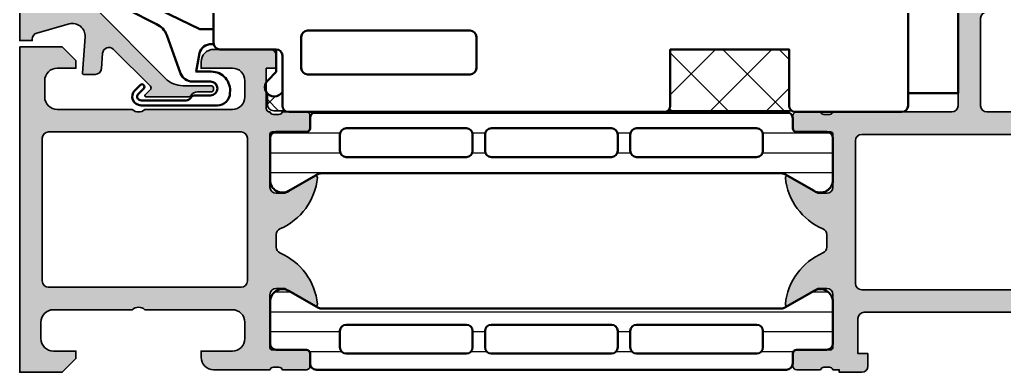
# Model space of a CAD drawing. Header units: millimetres. Extents: x -1189 to 0, y 0 to 841.
# Drawn here: x -469 to -390.3, y 382.5 to 410.7 of the extents above; entities that cross this region are included whole.
import ezdxf

# ---------------------------------------------------------------- set-up
doc = ezdxf.new("R2010")
doc.units = ezdxf.units.MM
doc.linetypes.add('ACAD_ISO10W100', pattern=[18, 12, -3, 0, -3])
for name, color, linetype, lineweight in [('S03_AL_Kontur', 255, 'Continuous', 35), ('S04_AL_Schraffur', 253, 'Continuous', 25), ('S07_Isolation_Kontur', 91, 'Continuous', 50), ('S08_Isolation_Schraffur', 103, 'Continuous', 25), ('S13_Zubehör_Kontur', 32, 'Continuous', 50), ('S18_Mittellinie', 10, 'ACAD_ISO10W100', 25), ('S27_Hilfslinie', 6, 'Continuous', 25), ('S35_Dämmung_Kontur', 3, 'Continuous', 35), ('S36_Dämmung_Schraffur', 120, 'Continuous', 25)]:
    doc.layers.add(name, color=color, linetype=linetype, lineweight=lineweight)

# ---------------------------------------------------------------- blocks, each defined once
blk = doc.blocks.new('265266_s1')
at = {"layer": 'S13_Zubehör_Kontur'}
for p, q in [((-49.50000000000006, 5.800000000001347), (-49.58660254037846, 5.500000000001364)), ((-22.75, 5.800000000005923), (-49.50000000000006, 5.800000000001347)), ((-49.41339745962159, 5.500000000001307), (-49.50000000000006, 5.800000000001347)), ((-22.74999999999994, 5.500000000005855), (-22.75, 5.800000000005923)), ((4, 5.800000000001347), (-22.75, 5.800000000005923)), ((3.913397459621535, 5.500000000001307), (4, 5.800000000001347)), ((4, 5.800000000001347), (4.086602540378465, 5.500000000001364)), ((-52.20098834950363, 4.999999999999915), (-54.5, 4.999999999999915)), ((-54.5, 4.999999999999915), (-54.5, -2.000000000000085)), ((-52.20098834950363, 4.999999999999915), (-50.99957028282455, 5.000000000008527)), ((-50.99957028282455, 5.000000000008527), (-50.5, 5.00000000000864)), ((-50.5, 5.000000000000028), (-50.5, -3)), ((4.5, 5.5), (-50, 5.500000000000028)), ((5, 2), (5, 5.000000000000028)), ((-16, 2.499999999997044), (-16, -2.955857780762017e-12)), ((-2.5, 2.999999999997044), (-15.5, 2.999999999997044)), ((-2, -2.955857780762017e-12), (-2, 2.499999999997044)), ((-41, 1.5), (-31.5, 1.5)), ((-41, -3), (-41, 1.5)), ((-31.5, 1.5), (-31.5, -3)), ((-0.5, -3), (-0.5, 1.010000000000019)), ((-0.009999999999990905, 1.5), (4.5, 1.5)), ((0, 1.500000000003126), (0, -0.2999999999968566)), ((-15.5, -0.5000000000029559), (-2.5, -0.5000000000029559)), ((0, -0.2999999999968566), (0.6803300858899206, -0.9803300858868056)), ((-52.20098834950363, -2.000000000000085), (-54.5, -2.000000000000085)), ((-52.20098834950363, -2.000000000000085), (-50.99957028282455, -1.999999999991473)), ((-50.99957028282455, -1.99999999999153), (-50.50000000000006, -1.99999999999136)), ((-0.3803300858899092, -2.040990257666607), (-0.5, -1.921320343556545)), ((-50, -3.5), (-41.5, -3.5)), ((-31, -3.5), (-1, -3.5))]:
    blk.add_line(p, q, dxfattribs=at)
for centre, radius, start, end in [((-50, 5.000000000000028), 0.4999999999999988, 90, 180), ((4.5, 5.000000000000028), 0.4999999999999957, 0, 90), ((-15.5, 2.499999999997044), 0.4999999999999971, 90, 180), ((-2.5, 2.499999999997044), 0.4999999999999982, 0, 90), ((4.5, 2), 0.4999999999999982, 270, 0), ((-0.009999999999990905, 1.009999999999991), 0.4900000000000138, 90, 180), ((-15.5, -2.955857780762017e-12), 0.4999999999999982, 180, 270), ((-2.5, -2.955857780762017e-12), 0.4999999999999938, 270, 0), ((0.1500000000000341, -1.510660171776692), 0.7499999999999993, 224.9999999999988, 44.99999999999885), ((-50, -3), 0.4999999999999993, 180, 270), ((-41.5, -3), 0.4999999999999993, 270, 0), ((-31, -3), 0.5000000000000004, 180, 270), ((-1, -3), 0.4999999999999982, 270, 0)]:
    blk.add_arc(centre, radius, start, end, dxfattribs=at)
blk = doc.blocks.new('184060_s')
at = {"layer": 'S04_AL_Schraffur'}
h = blk.add_hatch(color=256, dxfattribs=at)
h.dxf.hatch_style = 1
h.paths.add_polyline_path([(3.5, -2.000000000000002), (7, -2.000000000000002, -0.4142135623730951), (7.5, -2.500000000000002), (7.5, -4.900000000000006), (6.899999999999999, -4.900000000000007), (7.321891108675448, -5.630736835487442, 0.7673269879789589), (8.700000000000003, -5.261473670974876), (8.700000000000003, -2.000000000000005, -0.4142135623730951), (9.200000000000003, -1.500000000000005), (19.8, -1.500000000000004, -0.4142135623730953), (20.8, -2.500000000000003), (20.8, -23.5), (18.49155222858762, -23.50000000000001, 0.08748866352592333), (18.32054215692481, -23.53015368960705), (12.32898992833717, -25.71090035786426, 0.4071652212129072), (12.02616529512623, -26.34037333412874, 0.6286237500223678), (12.67101007166283, -26.96984631039296), (17.32898992833717, -25.27448029075196, -0.5205670505517436), (17.99999999999999, -25.7443266011449), (18, -26.50000000000001, 0.414213562373093), (18.5, -27.00000000000001), (19.50000000000001, -27.00000000000001, 0.4142135623730951), (20.00000000000001, -26.50000000000001), (20.00000000000001, -25.5, -0.414213562373095), (20.5, -25.00000000000001), (21.50000000000001, -25.00000000000001, 0.4142135623730951), (22.00000000000001, -24.50000000000001), (22.00000000000001, -3.33066907387547e-15), (0.4999999999999996, 0), (0.5, -0.9999999999999982), (0.621320343559641, -0.9999999999999982, -0.3359427940594452), (1.102613315050199, -1.364511714182405), (1.832090137890332, -3.955821107312429, -0.5205670505517468), (0.7949150974989934, -5.224012032307783), (-2.092541090258979, -5.008037653147753, 0.4362534643306893), (-2.200000000000003, -5.10775908848377), (-2.200000000000003, -6.040192156490628, 0.3925118718039246), (-1.737294548705117, -6.538799333170708), (-0.5087544777946649, -6.630691005921641, -0.6415104676625693), (-0.1924956359065053, -7.482851573194994), (-3.151065418948638, -10.44142135623712, -0.4203351235748818), (-3.436826505684113, -10.43844147572009), (-3.827830134750778, -10.03077926213988, 0.67574656276152), (-4.000000000000007, -10.1), (-4.000000000000007, -13.44999999999999, 0.2504916496335794), (-3.866666665654406, -13.69944382828742, -0.2504916496335794), (-3.600000000000009, -14.19833147918093), (-3.600000000000009, -15.24999999999999, 1), (-3.100000000000009, -15.24999999999999), (-3.100000000000009, -13.0572606931197, -0.1989123673796584), (-2.514213562373103, -11.64304713074661), (3.160660171779818, -5.968173396593698, 0.2713303702976984), (3.543878914471668, -4.50104836736109), (3.01870702850944, -2.635488285817597, -0.497070090795377)])
at = {"layer": 'S03_AL_Kontur'}
blk.add_lwpolyline([(9.200000000000003, -1.500000000000005, 0.414213562373095), (8.700000000000003, -2.000000000000005), (8.700000000000003, -5.261473670974873, -0.7673269879789606), (7.321891108675448, -5.63073683548744), (6.899999999999999, -4.900000000000006), (7.5, -4.900000000000006), (7.5, -2.500000000000002, 0.414213562373095), (7, -2.000000000000002), (3.5, -2.000000000000002, 0.4970700907953752), (3.018707028509439, -2.635488285817594), (3.543878914471669, -4.501048367361093, -0.2713303702976979), (3.160660171779817, -5.968173396593698), (-2.514213562373108, -11.64304713074661, 0.1989123673796572), (-3.100000000000009, -13.05726069311969), (-3.100000000000009, -15.24999999999999, -0.9999999999999999), (-3.600000000000009, -15.24999999999999), (-3.600000000000009, -14.19833147918093, 0.2504916496335782), (-3.8666666656544, -13.69944382828742, -0.2504916496335808), (-4.000000000000007, -13.45), (-4.000000000000007, -10.09999999999999, -0.6757465627615233), (-3.827830134750776, -10.03077926213988), (-3.436826505684117, -10.43844147572008, 0.4203351235748857), (-3.15106541894864, -10.44142135623712), (-0.1924956359065035, -7.482851573194992, 0.641510467662569), (-0.5087544777946675, -6.630691005921641), (-1.737294548705115, -6.538799333170708, -0.3925118718039265), (-2.200000000000003, -6.040192156490626), (-2.200000000000003, -5.107759088483768, -0.4362534643306898), (-2.092541090258976, -5.008037653147753), (0.7949150974989934, -5.224012032307783, 0.5205670505517458), (1.832090137890333, -3.955821107312431), (1.102613315050199, -1.364511714182406, 0.3359427940594434), (0.6213203435596455, -0.9999999999999982), (0.5, -0.9999999999999982), (0.5, 0), (22.00000000000001, -3.552713678800501e-15), (22.00000000000001, -24.50000000000001, -0.414213562373095), (21.50000000000001, -25.00000000000001), (20.5, -25.00000000000001, 0.414213562373095), (20.00000000000001, -25.50000000000001), (20.00000000000001, -26.50000000000001, -0.414213562373095), (19.50000000000001, -27.00000000000001), (18.49999999999999, -27.00000000000001, -0.414213562373095), (18, -26.50000000000001), (17.99999999999999, -25.74432660114491, 0.5205670505517458), (17.32898992833717, -25.27448029075196), (12.67101007166283, -26.96984631039296, -0.5205670505517468), (12.00000000000001, -26.50000000000001), (12, -26.18074666825722, -0.3152987888789817), (12.32898992833716, -25.71090035786427), (18.32054215692481, -23.53015368960705, -0.08748866352592423), (18.49155222858762, -23.50000000000001), (20.8, -23.50000000000001), (20.8, -2.500000000000002, 0.4142135623730951), (19.8, -1.500000000000004)], format="xyb", close=True, dxfattribs=at)
blk = doc.blocks.new('*U68')
at = {"layer": 'S13_Zubehör_Kontur'}
blk.add_lwpolyline([(-2.571075439453125, 1.183913707733155), (-2.571075439453125, 4.769302368164062, -0.6902169872725703), (-2.074325561523438, 5.030044555664062), (-1.630401611328125, 4.586074829101562, 0.9998158445119428), (-1.347564697265625, 4.868911743164063), (-1.775584834161962, 5.297841319351683, 0.6685624710560516), (-2.971084594726564, 4.803392143722458), (-2.971084594726562, -1.303268432617187, 0.4141686258979999), (-1.971084594726563, -2.303268671035766, 0.4499140463727664), (-0.2710754871368409, -0.8114857673645037), (-0.2710754871368409, 0.3967070579528811), (1.187743663787842, 0.1394777297973632, -0.3394538220129616), (1.928924560546875, -0.826447963714599), (1.928924560546875, -1.0050774990895, -0.03567362696000254), (1.999999999998863, -0.9999999999990905), (3.128921508789062, -0.999999999999775), (3.128921508789062, 0.09675550460815589), (7.803542137145995, 9.735348701477044), (8.881485939025879, 9.773014068603514), (8.988870620727539, 11.82204818725587, 0.4942764695981427), (8.331171989440916, 12.2771987915039), (5.999925613403321, 11.56449699401855, 1.103660105810176), (6.207648277282713, 10.79141998291016), (6.927429803476321, 11.01113335270548, -0.6620379591667331), (7.163942905059012, 10.72889478457065), (3.509921550750731, 3.57275581359863, -0.2084187098904126), (2.639921665191649, 2.745755195617677), (-0.4128303288142404, 1.636121752127141, 0.3155744988159564), (-1.071075439453125, 0.6967310905456552), (-1.071075439453125, -0.7532811164855949, -0.9999999999999999), (-2.17108154296875, -0.7532811164855949), (-2.17108154296875, 0.3967432975769045, 0.2988987452122018), (-2.410064697265619, 0.8605494499206207, -0.1870180861293684)], format="xyb", close=True, dxfattribs=at)
blk = doc.blocks.new('*U69')
at = {"layer": 'S36_Dämmung_Schraffur'}
h = blk.add_hatch(dxfattribs=at)
h.set_pattern_fill('NET', color=256, angle=45)
h.set_pattern_definition([(45, (0, 0), (-2.245064030267288, 2.245064030267288), []), (135, (0, 0), (-2.245064030267288, -2.245064030267288), [])])
edge = h.paths.add_edge_path()
edge.add_line((14.99982605761471, -57.29999999999924), (14.99982605761471, -56.8999999999996))
edge.add_arc((14.49982605761471, -56.89999999999961), 0.5, 8.142219984546603e-13, 90.0000000000004)
edge.add_line((14.49982605761471, -56.39999999999961), (14.10730727580386, -56.39999999999961))
edge.add_arc((14.10730727580386, -55.89999999999961), 0.5, 180, 270.0000000000002, ccw=False)
edge.add_line((13.60730727580386, -55.89999999999961), (13.60730727580386, -55.663819576328))
edge.add_arc((13.10730727580386, -55.663819576328), 0.5000000000000036, 8.142219984546545e-13, 52.85736715560767)
edge.add_arc((13.71110856555258, -54.86668470536981), 0.4999999999998731, 180.0000000000277, 232.8573671556348, ccw=False)
edge.add_line((13.21110856555271, -54.86668470537005), (13.21110856555271, -51.66713599458578))
edge.add_arc((12.71110856555253, -51.66713599458578), 0.5000000000001776, 0, 53.000000000004)
edge.add_line((13.01201607712863, -51.26781823956197), (9.414980484615322, -48.55725750045985))
edge.add_line((9.414980484615322, -48.55725750045985), (5.799999999999727, -48.55725750045985))
edge.add_line((5.799999999999727, -48.55725750045985), (5.799999999999727, -49.5))
edge.add_line((5.799999999999727, -49.5), (5.499999999998408, -49.58660254037932))
edge.add_line((5.499999999998408, -49.58660254037932), (5.499999999998181, -50.00000000000091))
edge.add_arc((5.000000000007503, -50.00000000000023), 0.4999999999906777, 269.99999999992184, 359.99999999992184, ccw=False)
edge.add_line((5.000000000006821, -50.49999999999091), (4.999999999998181, -53.87006711643058))
edge.add_line((4.999999999998181, -53.87006711643058), (6.200907511576295, -54.7750158355792))
edge.add_arc((5.900000000000181, -55.17433359060303), 0.5000000000001953, 0, 53.00000000000392, ccw=False)
edge.add_line((6.400000000000375, -55.17433359060303), (6.400000000000375, -56.63772233983089))
edge.add_arc((6.900000000000777, -56.63772233983089), 0.5000000000004015, 180.0000000000008, 295.3769335251076)
edge.add_arc((8.400000000001748, -59.80000000000184), 3.000000000002337, 45.58469140279283, 115.3769335251555, ccw=False)
edge.add_arc((10.84948974278343, -57.30000000000462), 0.499999999994623, 225.584691402792, 269.9999999999998)
edge.add_line((10.84948974278343, -57.79999999999924), (14.49982605761471, -57.79999999999924))
edge.add_arc((14.49982605761471, -57.29999999999924), 0.5, 270.0000000000002, 360)
edge = h.paths.add_edge_path()
edge.add_line((-0.9999999999997158, 0.6992960849659803), (-0.9999999999997158, 0.6999999999998465))
edge.add_line((-0.9999999999997158, 0.6999999999998465), (-1.000758220418967, 0.6999999999998469))
edge.add_arc((-1.510660171778429, 0.1500000000001823), 0.7499999999998789, 47.08753440494661, 47.166571933905004, ccw=False)
edge = h.paths.add_edge_path()
edge.add_arc((-2.899999999999807, 0.1999999999998465), 0.5, 90, 180)
edge.add_line((-3.399999999999807, 0.1999999999998466), (-3.399999999999808, -0.6999999999973948))
edge.add_arc((-3.000000000001705, -1.000000000000113), 0.5000000000001134, 89.99999999998698, 143.1301023537763, ccw=False)
edge.add_line((-3.000000000001592, -0.5), (-1.921320343558136, -0.5))
edge.add_line((-1.921320343558136, -0.5), (-2.040990257668909, -0.3803300858889997))
edge.add_arc((-1.51066017177834, 0.1500000000000909), 0.749999999999886, 132.8334280660853, 224.9999999999201, ccw=False)
edge.add_line((-2.020562123137714, 0.6999999999998465), (-2.899999999999807, 0.6999999999998465))
edge = h.paths.add_edge_path()
edge.add_arc((7.300000000000881, -1.680841155012758), 0.6999999999994039, 280.0000000000293, 360.000000000052)
edge.add_line((8.000000000000284, -1.680841155012122), (8.000000000000284, -1.48084115501199))
edge.add_arc((7.300000000000928, -1.48084115501199), 0.6999999999993562, 0, 80.00000000002186)
edge.add_line((7.421553724367405, -0.7914757279040315), (5.799999999999727, -0.5055520556297098))
edge.add_line((5.799999999999727, -0.5055520556297098), (5.799999999999727, -2.656130254394881))
edge.add_line((5.799999999999727, -2.656130254394881), (7.421553724367981, -2.370206582120654))
edge = h.paths.add_edge_path()
edge.add_arc((-3.000000000002696, -31.00000000000024), 0.4999999999988489, 216.8698976462199, 270.00000000007446, ccw=False)
edge.add_line((-3.399999999999807, -31.30000000000217), (-3.399999999999867, -41.19999999999732))
edge.add_arc((-3.000000000001931, -41.49999999999989), 0.4999999999998863, 90.00000000001319, 143.1301023537792, ccw=False)
edge.add_line((-3.000000000002046, -41), (1.499999999998408, -41))
edge.add_line((1.499999999998408, -41), (1.499999999998181, -31.49999999999909))
edge.add_line((1.499999999998181, -31.49999999999909), (-3.000000000002046, -31.49999999999909))
at = {"layer": 'S35_Dämmung_Kontur'}
for points in [[(-2.899999999999807, 0.6999999999998465, 0.414213562373095), (-3.399999999999807, 0.1999999999998466), (-3.399999999999808, -0.6999999999973947, -0.2360679774981007), (-3.000000000001592, -0.5), (-1.921320343558136, -0.5), (-2.040990257668909, -0.3803300858889997, -0.4253328435381709), (-2.020562123137714, 0.6999999999998465)], [(-0.9999999999997158, 0.6992960849659803), (-0.9999999999997158, 0.6999999999998465), (-1.000758220418967, 0.6999999999998465, -0.0003448662919133114)], [(7.421553724367982, -2.370206582120654, 0.363970234266314), (8.000000000000284, -1.680841155012122), (8.000000000000284, -1.48084115501199, 0.36397023426631), (7.421553724367405, -0.7914757279040315), (5.799999999999727, -0.5055520556297098), (5.799999999999727, -2.656130254394881)], [(-3.000000000002046, -31.49999999999909, -0.2360679774984019), (-3.399999999999807, -31.30000000000217), (-3.399999999999867, -41.19999999999732, -0.2360679774979924), (-3.000000000002046, -41), (1.499999999998408, -41), (1.499999999998181, -31.49999999999909)], [(14.99982605761471, -57.29999999999924), (14.99982605761471, -56.8999999999996, 0.414213562373095), (14.49982605761471, -56.39999999999961), (14.10730727580386, -56.39999999999961, -0.414213562373095), (13.60730727580386, -55.89999999999961), (13.60730727580386, -55.663819576328, 0.2348119797528706), (13.40920792067836, -55.26525214084892, -0.2348119797528706), (13.21110856555271, -54.86668470537005), (13.21110856555271, -51.66713599458578, 0.2354687434833453), (13.01201607712863, -51.26781823956197), (9.414980484615322, -48.55725750045985), (5.799999999999727, -48.55725750045985), (5.799999999999727, -49.5), (5.499999999998408, -49.58660254037932), (5.499999999998181, -50.00000000000091, -0.414213562373095), (5.000000000006821, -50.49999999999091), (4.999999999998181, -53.87006711643058), (6.200907511576295, -54.7750158355792, -0.2354687434833453), (6.400000000000375, -55.17433359060303), (6.400000000000375, -56.63772233983089, 0.5507604245859966), (7.114285714286313, -57.08947629128404, -0.3143024389859457), (10.49956263667522, -57.65714285714355, 0.1962615682814758), (10.84948974278343, -57.79999999999924), (14.49982605761471, -57.79999999999924, 0.414213562373095)]]:
    blk.add_lwpolyline(points, format="xyb", close=True, dxfattribs=at)
blk = doc.blocks.new('460500_s')
at = {"layer": 'S04_AL_Schraffur'}
h = blk.add_hatch(color=256, dxfattribs=at)
h.dxf.hatch_style = 1
h.paths.add_polyline_path([(19.01, 10), (14.8, 9.999999999999998, -0.4142135623730956), (14.3, 10.5), (14.3, 11.2), (15.68149545762236, 13.59282032302755, 0.6114836639242047), (15.5479693045101, 13.79929768684223, 0.2722661568599596), (11.45923187862705, 10.80224742936023, -0.299550807458408), (11, 10.5), (10, 10.5, -0.2995508074584084), (9.540768121372949, 10.80224742936023, 0.2722661568599596), (5.452030695489896, 13.79929768684223, 0.6114836639242104), (5.318504542377635, 13.59282032302755), (6.699999999999999, 11.2), (6.700000000000001, 10.5, -0.4142135623730958), (6.200000000000001, 10), (1.990000000000002, 10, -0.4142135623730978), (1.789999999999999, 10.2), (1.789999999999999, 12.89999999999996, 0.4142135623730951), (1.489999999999959, 13.2), (0.5000000000000391, 13.2, 0.4142135623730943), (0.1999999999999993, 12.89999999999996), (0.1999999999999993, 11, -0.3178372451957803), (0.399999999999995, 10.71715728752538), (0.3999999999999986, 10.28284271247462, -0.3178372451957837), (0.1999999999999993, 10), (0.1999999999999957, 9.500000000000002), (-3.552713678800501e-15, 9.5), (0, 7.699999999999999, 0.4142135623730939), (0.5, 7.199999999999999), (1.5, 7.199999999999999), (1.5, 8), (4.299999999999999, 8, -0.4142135623730951), (4.799999999999999, 7.5), (4.800000000000001, -7.5, -0.4142135623730951), (4.300000000000001, -8), (1.5, -8), (1.5, -7.199999999999999), (0.5, -7.199999999999999, 0.4142135623730951), (0, -7.699999999999999), (-7.105427357601002e-15, -9.5), (0.1999999999999993, -9.5), (0.1999999999999993, -10, -0.3178372451957755), (0.399999999999995, -10.28284271247461), (0.4000000000000021, -10.71715728752537, -0.3178372451957896), (0.1999999999999993, -11), (0.2000000000000028, -12.89999999999996, 0.4142135623730951), (0.5000000000000462, -13.2), (1.489999999999959, -13.2, 0.4142135623730951), (1.789999999999999, -12.89999999999996), (1.790000000000003, -10.2, -0.4142135623731004), (1.990000000000002, -10), (6.199999999999999, -10, -0.4142135623730961), (6.699999999999999, -10.5), (6.699999999999999, -11.2), (5.318504542377635, -13.59282032302755, 0.6114836639242105), (5.452030695489896, -13.79929768684223, 0.2722661568599594), (9.54076812137295, -10.80224742936024, -0.2995508074584111), (10, -10.5), (11.00000000000001, -10.50000000000001, -0.299550807458404), (11.45923187862704, -10.80224742936023, 0.2722661568599596), (15.5479693045101, -13.79929768684223, 0.6114836639242098), (15.68149545762236, -13.59282032302755), (14.3, -11.2), (14.3, -10.5, -0.4142135623730951), (14.8, -10), (19.01, -10, -0.4142135623730952), (19.21, -10.2), (19.21, -12.89999999999996, 0.4142135623730924), (19.51000000000004, -13.2), (20.49999999999996, -13.2, 0.4142135623730939), (20.8, -12.89999999999997), (20.8, -11, -0.3178372451957806), (20.6, -10.71715728752538), (20.6, -10.28284271247461, -0.3178372451957785), (20.8, -10), (20.8, -2.299999999999995, -0.4142135623730955), (21.3, -1.799999999999997), (28.3, -1.800000000000002, -0.4142135623730951), (28.8, -2.300000000000001), (28.8, -4.500000000000007, 0.4142135623730961), (29.3, -5.000000000000007), (32.00000000000001, -5.000000000000007, -1), (33.40000000000001, -5.000000000000007), (47.5, -5, 0.414213562373097), (48.00000000000001, -4.499999999999996), (48.00000000000001, -0.5000000000000036, 0.4142135623730951), (47.5, 0), (46.2, -1.77635683940025e-15, 0.4142135623730951), (45.7, -0.5), (45.7, -1), (46.70000000000001, -0.9999999999999982), (46.7, -2.700000000000003, -0.4142135623730944), (45.7, -3.700000000000001), (41.7, -3.699999999999999, -0.4142135623730957), (40.7, -2.700000000000001), (40.7, -1.000000000000002), (41.70000000000001, -1), (41.7, -0.4999999999999929, 0.4142135623730913), (41.2, 0), (38.39983499146248, -3.552713678800501e-15, 0.4744978678081352), (37.90993704290584, -0.6000000000000707, 0.474497867808033), (38.39983499146248, -1.199999999999998), (38.89982605761438, -1.200000000000001, -0.414213562373093), (39.39982605761438, -1.699999999999996), (39.39982605761438, -2.900000000000009, -0.414213562373095), (38.89982605761438, -3.400000000000006), (34.55202591774521, -3.400000000000009, -0.1826758136815987), (34.22130700386214, -3.275000000000009, 0.3709772049447832), (31.22142857142858, -3.238231987288845, -0.6371021646145837), (30.40000000000001, -2.855238941047288), (30.40000000000001, -0.5000000000000018, 0.4142135623730962), (29.90000000000001, 1.77635683940025e-15), (21.3, 7.105427357601002e-15, -0.4142135623730944), (20.8, 0.5), (20.8, 10.00000000000001, -0.3178372451957777), (20.6, 10.28284271247462), (20.6, 10.71715728752538, -0.3178372451957868), (20.8, 11), (20.8, 12.89999999999996, 0.4142135623730951), (20.49999999999996, 13.2), (19.51000000000004, 13.2, 0.4142135623730951), (19.21, 12.89999999999996), (19.21, 10.2, -0.4142135623730949)])
h.paths.add_polyline_path([(19.00000000000001, 7.700000000000001), (19.00000000000001, -7.700000000000003, -0.4142135623730951), (18.50000000000001, -8.200000000000003), (7.100000000000001, -8.199999999999996, -0.4142135623730951), (6.600000000000001, -7.699999999999996), (6.600000000000001, 7.699999999999996, -0.4142135623730951), (7.100000000000001, 8.199999999999996), (18.50000000000001, 8.200000000000001, -0.414213562373095)], flags=16)
at = {"layer": 'S03_AL_Kontur'}
for points in [[(41.70000000000001, -1.000000000000001), (40.7, -1.000000000000002), (40.7, -2.700000000000002, 0.414213562373095), (41.7, -3.699999999999998), (45.7, -3.700000000000001, 0.4142135623730954), (46.7, -2.7), (46.70000000000001, -0.9999999999999998), (45.7, -0.9999999999999998), (45.7, -0.4999999999999982, -0.414213562373095), (46.2, 0), (47.5, 0, -0.414213562373095), (48.00000000000001, -0.5000000000000003), (48.00000000000001, -4.500000000000001, -0.414213562373095), (47.5, -5), (33.40000000000001, -5.000000000000007, 0.9999999999999999), (32.00000000000001, -5.000000000000007), (29.3, -5.000000000000005, -0.414213562373095), (28.8, -4.500000000000005), (28.8, -2.300000000000001, 0.414213562373095), (28.3, -1.800000000000002), (21.3, -1.799999999999997, 0.4142135623730952), (20.8, -2.299999999999997), (20.8, -10, 0.3178372451957852), (20.6, -10.28284271247462), (20.6, -10.71715728752538, 0.3178372451957806), (20.8, -11), (20.8, -12.89999999999996, -0.414213562373095), (20.49999999999996, -13.2), (19.51000000000004, -13.2, -0.414213562373095), (19.21, -12.89999999999996), (19.21, -10.2, 0.414213562373095), (19.01, -10), (14.8, -9.999999999999998, 0.414213562373095), (14.3, -10.5), (14.3, -11.2), (15.68149545762236, -13.59282032302755, -0.6114836639242075), (15.5479693045101, -13.79929768684223, -0.2722661568599596), (11.45923187862704, -10.80224742936023, 0.2995508074584078), (11, -10.50000000000001), (9.999999999999998, -10.5, 0.2995508074584078), (9.540768121372949, -10.80224742936023, -0.2722661568599595), (5.452030695489896, -13.79929768684223, -0.6114836639242103), (5.318504542377635, -13.59282032302755), (6.7, -11.2), (6.7, -10.5, 0.414213562373095), (6.200000000000001, -10), (1.99, -10, 0.414213562373095), (1.789999999999999, -10.2), (1.789999999999998, -12.89999999999996, -0.414213562373095), (1.489999999999958, -13.2), (0.5000000000000381, -13.2, -0.414213562373095), (0.1999999999999981, -12.89999999999996), (0.1999999999999992, -11, 0.317837245195783), (0.4000000000000008, -10.71715728752538), (0.3999999999999999, -10.28284271247462, 0.3178372451957843), (0.1999999999999999, -9.999999999999998), (0.1999999999999996, -9.500000000000002), (-3.33066907387547e-15, -9.5), (-4.163336342344337e-16, -7.7, -0.414213562373095), (0.5000000000000003, -7.199999999999999), (1.5, -7.199999999999999), (1.5, -8), (4.300000000000001, -8, 0.414213562373095), (4.800000000000002, -7.5), (4.799999999999999, 7.5, 0.414213562373095), (4.299999999999999, 8), (1.500000000000001, 8), (1.5, 7.199999999999999), (0.4999999999999996, 7.199999999999999, -0.4142135623730944), (-1.110223024625157e-15, 7.7), (-3.33066907387547e-15, 9.5), (0.1999999999999996, 9.500000000000002), (0.1999999999999996, 10, 0.317837245195782), (0.3999999999999986, 10.28284271247462), (0.3999999999999998, 10.71715728752538, 0.317837245195783), (0.1999999999999993, 11), (0.1999999999999985, 12.89999999999996, -0.414213562373095), (0.5000000000000382, 13.2), (1.489999999999958, 13.2, -0.414213562373095), (1.789999999999998, 12.89999999999996), (1.79, 10.2, 0.414213562373095), (1.990000000000001, 10), (6.200000000000001, 10, 0.414213562373095), (6.700000000000001, 10.5), (6.7, 11.2), (5.318504542377635, 13.59282032302755, -0.6114836639242103), (5.452030695489895, 13.79929768684223, -0.2722661568599595), (9.540768121372949, 10.80224742936023, 0.2995508074584076), (9.999999999999998, 10.5), (11, 10.5, 0.2995508074584081), (11.45923187862705, 10.80224742936023, -0.2722661568599596), (15.5479693045101, 13.79929768684223, -0.6114836639242075), (15.68149545762236, 13.59282032302755), (14.3, 11.2), (14.3, 10.5, 0.414213562373095), (14.8, 9.999999999999998), (19.01, 10, 0.414213562373095), (19.21, 10.2), (19.21, 12.89999999999996, -0.414213562373095), (19.51000000000004, 13.2), (20.49999999999996, 13.2, -0.414213562373095), (20.8, 12.89999999999996), (20.8, 11, 0.3178372451957824), (20.6, 10.71715728752539), (20.6, 10.28284271247462, 0.3178372451957793), (20.8, 10.00000000000001), (20.8, 0.4999999999999993, 0.414213562373095), (21.3, 5.551115123125783e-15), (29.9, 5.551115123125783e-16, -0.414213562373095), (30.40000000000001, -0.4999999999999994), (30.40000000000001, -2.855238941047287, 0.6371021646145838), (31.22142857142858, -3.238231987288843, -0.3709772049447835), (34.22130700386214, -3.275000000000008, 0.1826758136815992), (34.55202591774522, -3.400000000000007), (38.89982605761438, -3.400000000000006, 0.414213562373095), (39.39982605761438, -2.900000000000006), (39.39982605761438, -1.7, 0.414213562373095), (38.89982605761438, -1.200000000000002), (38.39983499146248, -1.2, -0.414213562373095), (37.89983499146248, -0.7), (37.89983499146248, -0.5000000000000031, -0.414213562373095), (38.39983499146249, -3.05311331771918e-15), (41.2, -2.220446049250313e-15, -0.4142135623730944), (41.7, -0.4999999999999993)], [(18.50000000000001, -8.200000000000001, 0.414213562373095), (19.00000000000001, -7.700000000000001), (19.00000000000001, 7.700000000000001, 0.414213562373095), (18.50000000000001, 8.200000000000001), (7.100000000000001, 8.199999999999996, 0.414213562373095), (6.600000000000001, 7.699999999999996), (6.600000000000001, -7.699999999999996, 0.414213562373095), (7.100000000000001, -8.199999999999998)]]:
    blk.add_lwpolyline(points, format="xyb", close=True, dxfattribs=at)
blk = doc.blocks.new('460510_s')
at = {"layer": 'S04_AL_Schraffur'}
h = blk.add_hatch(color=256, dxfattribs=at)
h.dxf.hatch_style = 1
edge = h.paths.add_edge_path()
edge.add_line((26, -2.498001805406602e-15), (26, -3.400000000000003))
edge.add_line((26, -3.400000000000003), (24.9, -4.500000000000003))
edge.add_line((24.9, -4.500000000000003), (24.3, -4.500000000000001))
edge.add_line((24.3, -4.500000000000001), (24.3, -2.999999999999993))
edge.add_arc((23.3, -2.999999999999992), 1, 0, 90)
edge.add_line((23.3, -1.999999999999992), (22, -1.999999999999993))
edge.add_arc((22, -2.999999999999993), 1, 90, 179.9999999999999)
edge.add_line((21, -2.999999999999992), (21, -9.000000000000002))
edge.add_arc((21.525, -9.500000000000002), 0.7250000000000015, 136.3971810272965, 223.6028189727035)
edge.add_line((21, -10), (21, -17))
edge.add_arc((22, -17), 1.000000000000004, 179.9999999999998, 270)
edge.add_line((22, -18), (23.3, -17.99999999999999))
edge.add_arc((23.3, -16.99999999999999), 1, 270, 360)
edge.add_line((24.3, -16.99999999999999), (24.3, -14.5))
edge.add_line((24.3, -14.5), (24.8, -14.5))
edge.add_arc((24.8, -15.5), 1, -1.1368683772161603e-13, 90, ccw=False)
edge.add_line((25.8, -15.50000000000001), (25.8, -20))
edge.add_arc((25.3, -20.00000000000001), 0.4999999999999964, -90, 3.979039320256561e-13, ccw=False)
edge.add_line((25.3, -20.5), (24.3, -20.5))
edge.add_line((24.3, -20.5), (24.3, -19.7))
edge.add_line((24.3, -19.7), (21.1, -19.7))
edge.add_arc((21.1, -19.99999999999999), 0.2999999999999901, 90.00000000000067, 180)
edge.add_arc((20.90000000000001, -20.28284271247462), 0.3000000000000055, 109.4712206344899, 179.999999999998)
edge.add_line((20.60000000000001, -20.28284271247461), (20.6, -20.71715728752537))
edge.add_arc((20.90000000000001, -20.71715728752537), 0.3000000000000043, 179.9999999999993, 250.5287793655077)
edge.add_line((20.8, -20.99999999999999), (20.8, -22.89999999999995))
edge.add_arc((20.49999999999996, -22.89999999999996), 0.3000000000000362, -90, 6.252776074688882e-13, ccw=False)
edge.add_line((20.49999999999996, -23.2), (19.51000000000004, -23.19999999999999))
edge.add_arc((19.51000000000004, -22.89999999999995), 0.3000000000000398, 180.0000000000007, 270, ccw=False)
edge.add_line((19.21, -22.89999999999995), (19.21, -20.19999999999999))
edge.add_arc((19.01, -20.2), 0.2000000000000028, 1.017777498068311e-12, 89.99999999999899)
edge.add_line((19.01, -19.99999999999999), (14.8, -20))
edge.add_arc((14.8, -20.49999999999999), 0.4999999999999964, 89.9999999999998, 180)
edge.add_line((14.3, -20.49999999999999), (14.3, -21.19999999999999))
edge.add_line((14.3, -21.19999999999999), (15.68149545762237, -23.59282032302755))
edge.add_arc((15.5618802153517, -23.6618802153517), 0.1381197846483007, -95.78041855210228, 30.000000000000625, ccw=False)
edge.add_arc((16.05155070504292, -18.82472174782618), 4.999999999999996, 203.2974818689789, 264.2195814478978, ccw=False)
edge.add_arc((11, -20.99999999999999), 0.4999999999999993, 23.29748186897872, 89.9999999999998)
edge.add_line((11, -20.49999999999999), (10, -20.49999999999999))
edge.add_arc((10.00000000000001, -20.99999999999999), 0.5, 90.0000000000002, 156.7025181310204)
edge.add_arc((4.948449294957086, -18.82472174782618), 4.999999999999999, 275.7804185521021, 336.7025181310211, ccw=False)
edge.add_arc((5.438119784648301, -23.6618802153517), 0.1381197846482988, 150.0000000000001, 275.78041855210154, ccw=False)
edge.add_line((5.31850454237764, -23.59282032302755), (6.700000000000004, -21.2))
edge.add_line((6.700000000000004, -21.2), (6.700000000000003, -20.5))
edge.add_arc((6.200000000000002, -20.5), 0.5000000000000009, 4.071109992273294e-13, 89.9999999999999)
edge.add_line((6.200000000000003, -20), (1.989999999999995, -20))
edge.add_arc((1.989999999999995, -20.20000000000006), 0.2000000000000561, 90, 179.999999999998)
edge.add_line((1.789999999999942, -20.20000000000005), (1.789999999999918, -22.90000000000001))
edge.add_arc((1.489999999999879, -22.9), 0.3000000000000389, 269.9999999999998, 359.99999999999795, ccw=False)
edge.add_line((1.489999999999878, -23.20000000000004), (0.4999999999999495, -23.20000000000002))
edge.add_arc((0.4999999999999529, -22.89999999999998), 0.3000000000000362, 179.999999999998, 269.9999999999993, ccw=False)
edge.add_line((0.1999999999999183, -22.89999999999997), (0.199999999999972, -21.00000000000001))
edge.add_arc((0.09999999999998058, -20.71715728752539), 0.3, 289.4712206344889, 359.9999999999986)
edge.add_line((0.3999999999999826, -20.7171572875254), (0.3999999999999923, -20.28284271247463))
edge.add_arc((0.09999999999999201, -20.28284271247462), 0.3000000000000003, 359.999999999998, 430.5287793655077)
edge.add_line((0.1999999999999999, -20.00000000000001), (0.2000000000000002, -15.50000000000001))
edge.add_arc((1.200000000000001, -15.50000000000001), 1.000000000000001, 90.00000000000011, 180.0000000000001, ccw=False)
edge.add_line((1.2, -14.50000000000001), (1.700000000000004, -14.50000000000001))
edge.add_line((1.700000000000004, -14.50000000000001), (1.700000000000004, -17))
edge.add_arc((2.700000000000003, -17), 0.9999999999999993, 180, 270)
edge.add_line((2.700000000000003, -18), (4.000000000000004, -18))
edge.add_arc((4.000000000000004, -17.00000000000001), 0.9999999999999964, 270, 360)
edge.add_line((5.000000000000002, -17.00000000000001), (5.000000000000002, -10))
edge.add_arc((4.475000000000002, -9.500000000000004), 0.7249999999999996, 316.3971810272964, 403.6028189727037)
edge.add_line((5.000000000000002, -9.000000000000002), (5.000000000000001, -2.700000000000003))
edge.add_arc((4.000000000000002, -2.700000000000002), 0.9999999999999991, 359.9999999999999, 450)
edge.add_line((4.000000000000002, -1.700000000000003), (2.7, -1.700000000000005))
edge.add_arc((2.7, -2.700000000000003), 0.9999999999999984, 90.00000000000001, 180)
edge.add_line((1.700000000000002, -2.700000000000004), (1.7, -4.500000000000002))
edge.add_line((1.7, -4.500000000000002), (1.100000000000001, -4.500000000000002))
edge.add_line((1.100000000000001, -4.500000000000002), (-6.661338147750939e-16, -3.400000000000001))
edge.add_line((-5.551115123125783e-16, -3.400000000000001), (0, 0))
edge.add_line((0, 0), (26, -2.498001805406602e-15))
edge = h.paths.add_edge_path(flags=16)
edge.add_arc((7.300000000000004, -17.7), 0.5, 180, 270.0000000000001)
edge.add_line((7.300000000000005, -18.2), (18.7, -18.2))
edge.add_arc((18.7, -17.7), 0.5, 270, 360)
edge.add_line((19.2, -17.7), (19.2, -2.300000000000002))
edge.add_arc((18.7, -2.300000000000002), 0.5, 359.9999999999999, 450)
edge.add_line((18.7, -1.800000000000001), (7.300000000000002, -1.800000000000002))
edge.add_arc((7.300000000000002, -2.300000000000002), 0.5000000000000004, 90, 180)
edge.add_line((6.800000000000002, -2.300000000000002), (6.800000000000004, -17.7))
at = {"layer": 'S03_AL_Kontur'}
for points in [[(26, -2.498001805406602e-15), (26, -3.400000000000003), (24.9, -4.500000000000003), (24.3, -4.500000000000001), (24.3, -2.999999999999993, 0.414213562373095), (23.3, -1.999999999999992), (22, -1.999999999999993, 0.4142135623730947), (21, -2.999999999999992), (21, -9.000000000000002, 0.3999999999999991), (21, -10), (21, -17, 0.414213562373095), (22, -18), (23.3, -17.99999999999999, 0.414213562373095), (24.3, -16.99999999999999), (24.3, -14.5), (24.8, -14.5, -0.414213562373095), (25.8, -15.50000000000001), (25.8, -20, -0.414213562373095), (25.3, -20.5), (24.3, -20.5), (24.3, -19.7), (21.1, -19.7, 0.414213562373095), (20.80000000000001, -19.99999999999999, 0.3178372451957754), (20.60000000000001, -20.28284271247461), (20.6, -20.71715728752537, 0.3178372451957768), (20.8, -20.99999999999999), (20.8, -22.89999999999995, -0.414213562373095), (20.49999999999996, -23.2), (19.51000000000004, -23.19999999999999, -0.414213562373095), (19.21, -22.89999999999995), (19.21, -20.19999999999999, 0.414213562373095), (19.01, -19.99999999999999), (14.8, -20, 0.414213562373095), (14.3, -20.49999999999999), (14.3, -21.19999999999999), (15.68149545762237, -23.59282032302755, -0.6114836641229133), (15.54796930443061, -23.79929768683418, -0.2722661565890109), (11.45923188227663, -20.80224743162055, 0.2995508073411204), (11, -20.49999999999999), (10, -20.49999999999999, 0.2995508073411176), (9.54076811772338, -20.80224743162055, -0.2722661565890111), (5.452030695569392, -23.79929768683418, -0.6114836641229091), (5.31850454237764, -23.59282032302755), (6.700000000000004, -21.2), (6.700000000000003, -20.5, 0.4142135623730924), (6.200000000000003, -20), (1.989999999999995, -20, 0.4142135623730885), (1.789999999999942, -20.20000000000005), (1.789999999999918, -22.90000000000001, -0.4142135623730864), (1.489999999999878, -23.20000000000004), (0.4999999999999495, -23.20000000000002, -0.4142135623731037), (0.1999999999999183, -22.89999999999997), (0.199999999999972, -21.00000000000001, 0.3178372451957828), (0.3999999999999826, -20.7171572875254), (0.3999999999999923, -20.28284271247463, 0.317837245195783), (0.1999999999999999, -20.00000000000001), (0.2000000000000002, -15.50000000000001, -0.414213562373095), (1.2, -14.50000000000001), (1.700000000000004, -14.50000000000001), (1.700000000000004, -17, 0.414213562373095), (2.700000000000003, -18), (4.000000000000004, -18, 0.4142135623730944), (5.000000000000002, -17.00000000000001), (5.000000000000002, -10, 0.4000000000000009), (5.000000000000002, -9.000000000000002), (5.000000000000001, -2.700000000000002, 0.414213562373095), (4.000000000000002, -1.700000000000003), (2.7, -1.700000000000005, 0.414213562373095), (1.700000000000002, -2.700000000000004), (1.7, -4.500000000000002), (1.100000000000001, -4.500000000000002), (-5.551115123125783e-16, -3.400000000000001), (0, 0)], [(6.800000000000004, -17.7, 0.414213562373095), (7.300000000000005, -18.2), (18.7, -18.2, 0.414213562373095), (19.2, -17.7), (19.2, -2.300000000000002, 0.414213562373095), (18.7, -1.800000000000001), (7.300000000000002, -1.800000000000002, 0.414213562373095), (6.800000000000002, -2.300000000000002)]]:
    blk.add_lwpolyline(points, format="xyb", close=True, dxfattribs=at)
blk = doc.blocks.new('278560_s')
at = {"layer": 'S08_Isolation_Schraffur'}
h = blk.add_hatch(dxfattribs=at)
h.set_pattern_fill('ANSI31', color=256, scale=0.5, angle=45)
h.set_pattern_definition([(90, (0, 0), (-1.5875, 3.33066907387547e-16), [])])
h.paths.add_polyline_path([(4.900000000000002, 40.91474411167425, -0.1316524975873973), (4.966987298107782, 41.16474411167424), (6.309474411167423, 43.48999999999999, 0.5773502691896261), (5.443449007382982, 44.98999999999999), (2.099999999999994, 44.98999999999999, 0.414213562373095), (1.6, 44.48999999999999), (1.599999999999996, 42.08999999999999, -0.4142135623730946), (1.299999999999998, 41.78999999999999), (0.4999999999999997, 41.78999999999999, 0.4142135623730948), (-1.110223024625157e-15, 41.28999999999999), (0, 3.710000000000001, 0.4142135623730953), (0.4999999999999997, 3.210000000000001), (1.300000000000003, 3.210000000000001, -0.4142135623730946), (1.6, 2.910000000000004), (1.599999999999998, 0.5100000000000016, 0.4142135623730946), (2.099999999999999, 0.01000000000000156), (5.443449007382985, 0.01000000000000156, 0.577350269189626), (6.309474411167422, 1.509999999999998), (4.966987298107778, 3.835255888325751, -0.1316524975873944), (4.899999999999999, 4.085255888325744)])
h.paths.add_polyline_path([(1.299999999999999, 27.3, -0.414213562373095), (1.799999999999998, 27.8), (3.099999999999999, 27.8, -0.4142135623730951), (3.599999999999999, 27.3), (3.599999999999999, 17.7, -0.4142135623730951), (3.099999999999999, 17.2), (1.799999999999998, 17.2, -0.4142135623730953), (1.299999999999998, 17.7)], flags=16)
h.paths.add_polyline_path([(1.299999999999997, 29.3), (1.300000000000003, 38.89999999999999, -0.4142135623730955), (1.800000000000002, 39.39999999999999), (3.100000000000003, 39.39999999999999, -0.4142135623730951), (3.600000000000003, 38.89999999999999), (3.6, 29.3, -0.4142135623730954), (3.1, 28.8), (1.799999999999997, 28.8, -0.4142135623730951)], flags=16)
h.paths.add_polyline_path([(1.799999999999997, 16.2), (3.1, 16.2, -0.4142135623730949), (3.599999999999999, 15.7), (3.600000000000001, 6.099999999999998, -0.4142135623730957), (3.100000000000002, 5.599999999999998), (1.800000000000001, 5.599999999999998, -0.4142135623730949), (1.300000000000001, 6.099999999999998), (1.299999999999998, 15.7, -0.414213562373096)], flags=16)
at = {"layer": 'S07_Isolation_Kontur'}
for points in [[(1.300000000000002, 3.210000000000001), (0.4999999999999993, 3.210000000000001, -0.414213562373095), (0, 3.710000000000001), (-1.110223024625157e-15, 41.28999999999999, -0.414213562373095), (0.5000000000000004, 41.78999999999999), (1.299999999999998, 41.78999999999999, 0.414213562373095), (1.599999999999996, 42.08999999999999), (1.6, 44.48999999999999, -0.414213562373095), (2.099999999999998, 44.98999999999999), (5.443449007382982, 44.98999999999999, -0.5773502691896262), (6.309474411167423, 43.48999999999999), (4.966987298107782, 41.16474411167424, 0.1316524975873955), (4.900000000000002, 40.91474411167425), (4.899999999999999, 4.085255888325747, 0.1316524975873965), (4.96698729810778, 3.835255888325751), (6.309474411167423, 1.509999999999994, -0.5773502691896255), (5.443449007382982, 0.01000000000000156), (2.100000000000003, 0.01000000000000156, -0.414213562373095), (1.599999999999998, 0.509999999999998), (1.6, 2.910000000000004, 0.414213562373095)], [(3.100000000000003, 39.39999999999999), (1.800000000000002, 39.39999999999999, 0.414213562373095), (1.300000000000003, 38.89999999999999), (1.299999999999997, 29.3, 0.414213562373095), (1.799999999999997, 28.8), (3.099999999999999, 28.8, 0.414213562373095), (3.6, 29.3), (3.600000000000003, 38.89999999999999, 0.414213562373095)], [(1.299999999999998, 17.7, 0.414213562373095), (1.799999999999998, 17.2), (3.099999999999999, 17.2, 0.414213562373095), (3.599999999999999, 17.7), (3.599999999999999, 27.3, 0.414213562373095), (3.099999999999999, 27.8), (1.799999999999998, 27.8, 0.414213562373095), (1.299999999999998, 27.3)], [(1.800000000000002, 5.599999999999998), (3.100000000000003, 5.599999999999998, 0.414213562373095), (3.600000000000001, 6.099999999999998), (3.599999999999999, 15.7, 0.414213562373095), (3.099999999999999, 16.2), (1.799999999999997, 16.2, 0.414213562373095), (1.299999999999998, 15.7), (1.300000000000001, 6.099999999999998, 0.414213562373095)]]:
    blk.add_lwpolyline(points, format="xyb", close=True, dxfattribs=at)
blk = doc.blocks.new('490390_s_kv')
for name, p in [('460510_s', (1.38260595345538e-127, 0)), ('278560_s', (0.1999999999984274, -64.99999999999986)), ('460500_s', (-1.561528684135296e-12, -74.99999999999986))]:
    blk.add_blockref(name, p)
at = {"rotation": 180}
blk.add_blockref('278560_s', (20.80000000000001, -19.99999999999999), dxfattribs=at)

msp = doc.modelspace()

# ---------------------------------------------------------------- block references
at = {"rotation": 90}
msp.add_blockref('490390_s_kv', (-469.0000000000014, 382.5109321117727), dxfattribs=at)
at = {"layer": 'S03_AL_Kontur', "rotation": 90.00000000000001}
msp.add_blockref('*U69', (-448.4999640088913, 406.8109498341521), dxfattribs=at)
at = {"layer": 'S03_AL_Kontur', "xscale": -1}
msp.add_blockref('265266_s1', (-448.4999640088913, 406.8109498341521), dxfattribs=at)
at = {"layer": 'S18_Mittellinie', "rotation": 90.00000000000001}
msp.add_blockref('*U68', (-454.4999640088913, 406.8109498341521), dxfattribs=at)
at = {"layer": 'S27_Hilfslinie', "rotation": 90.00000000000001}
msp.add_blockref('184060_s', (-468.9999640088622, 408.5109498341415), dxfattribs=at)

doc.saveas('drawing.dxf')
